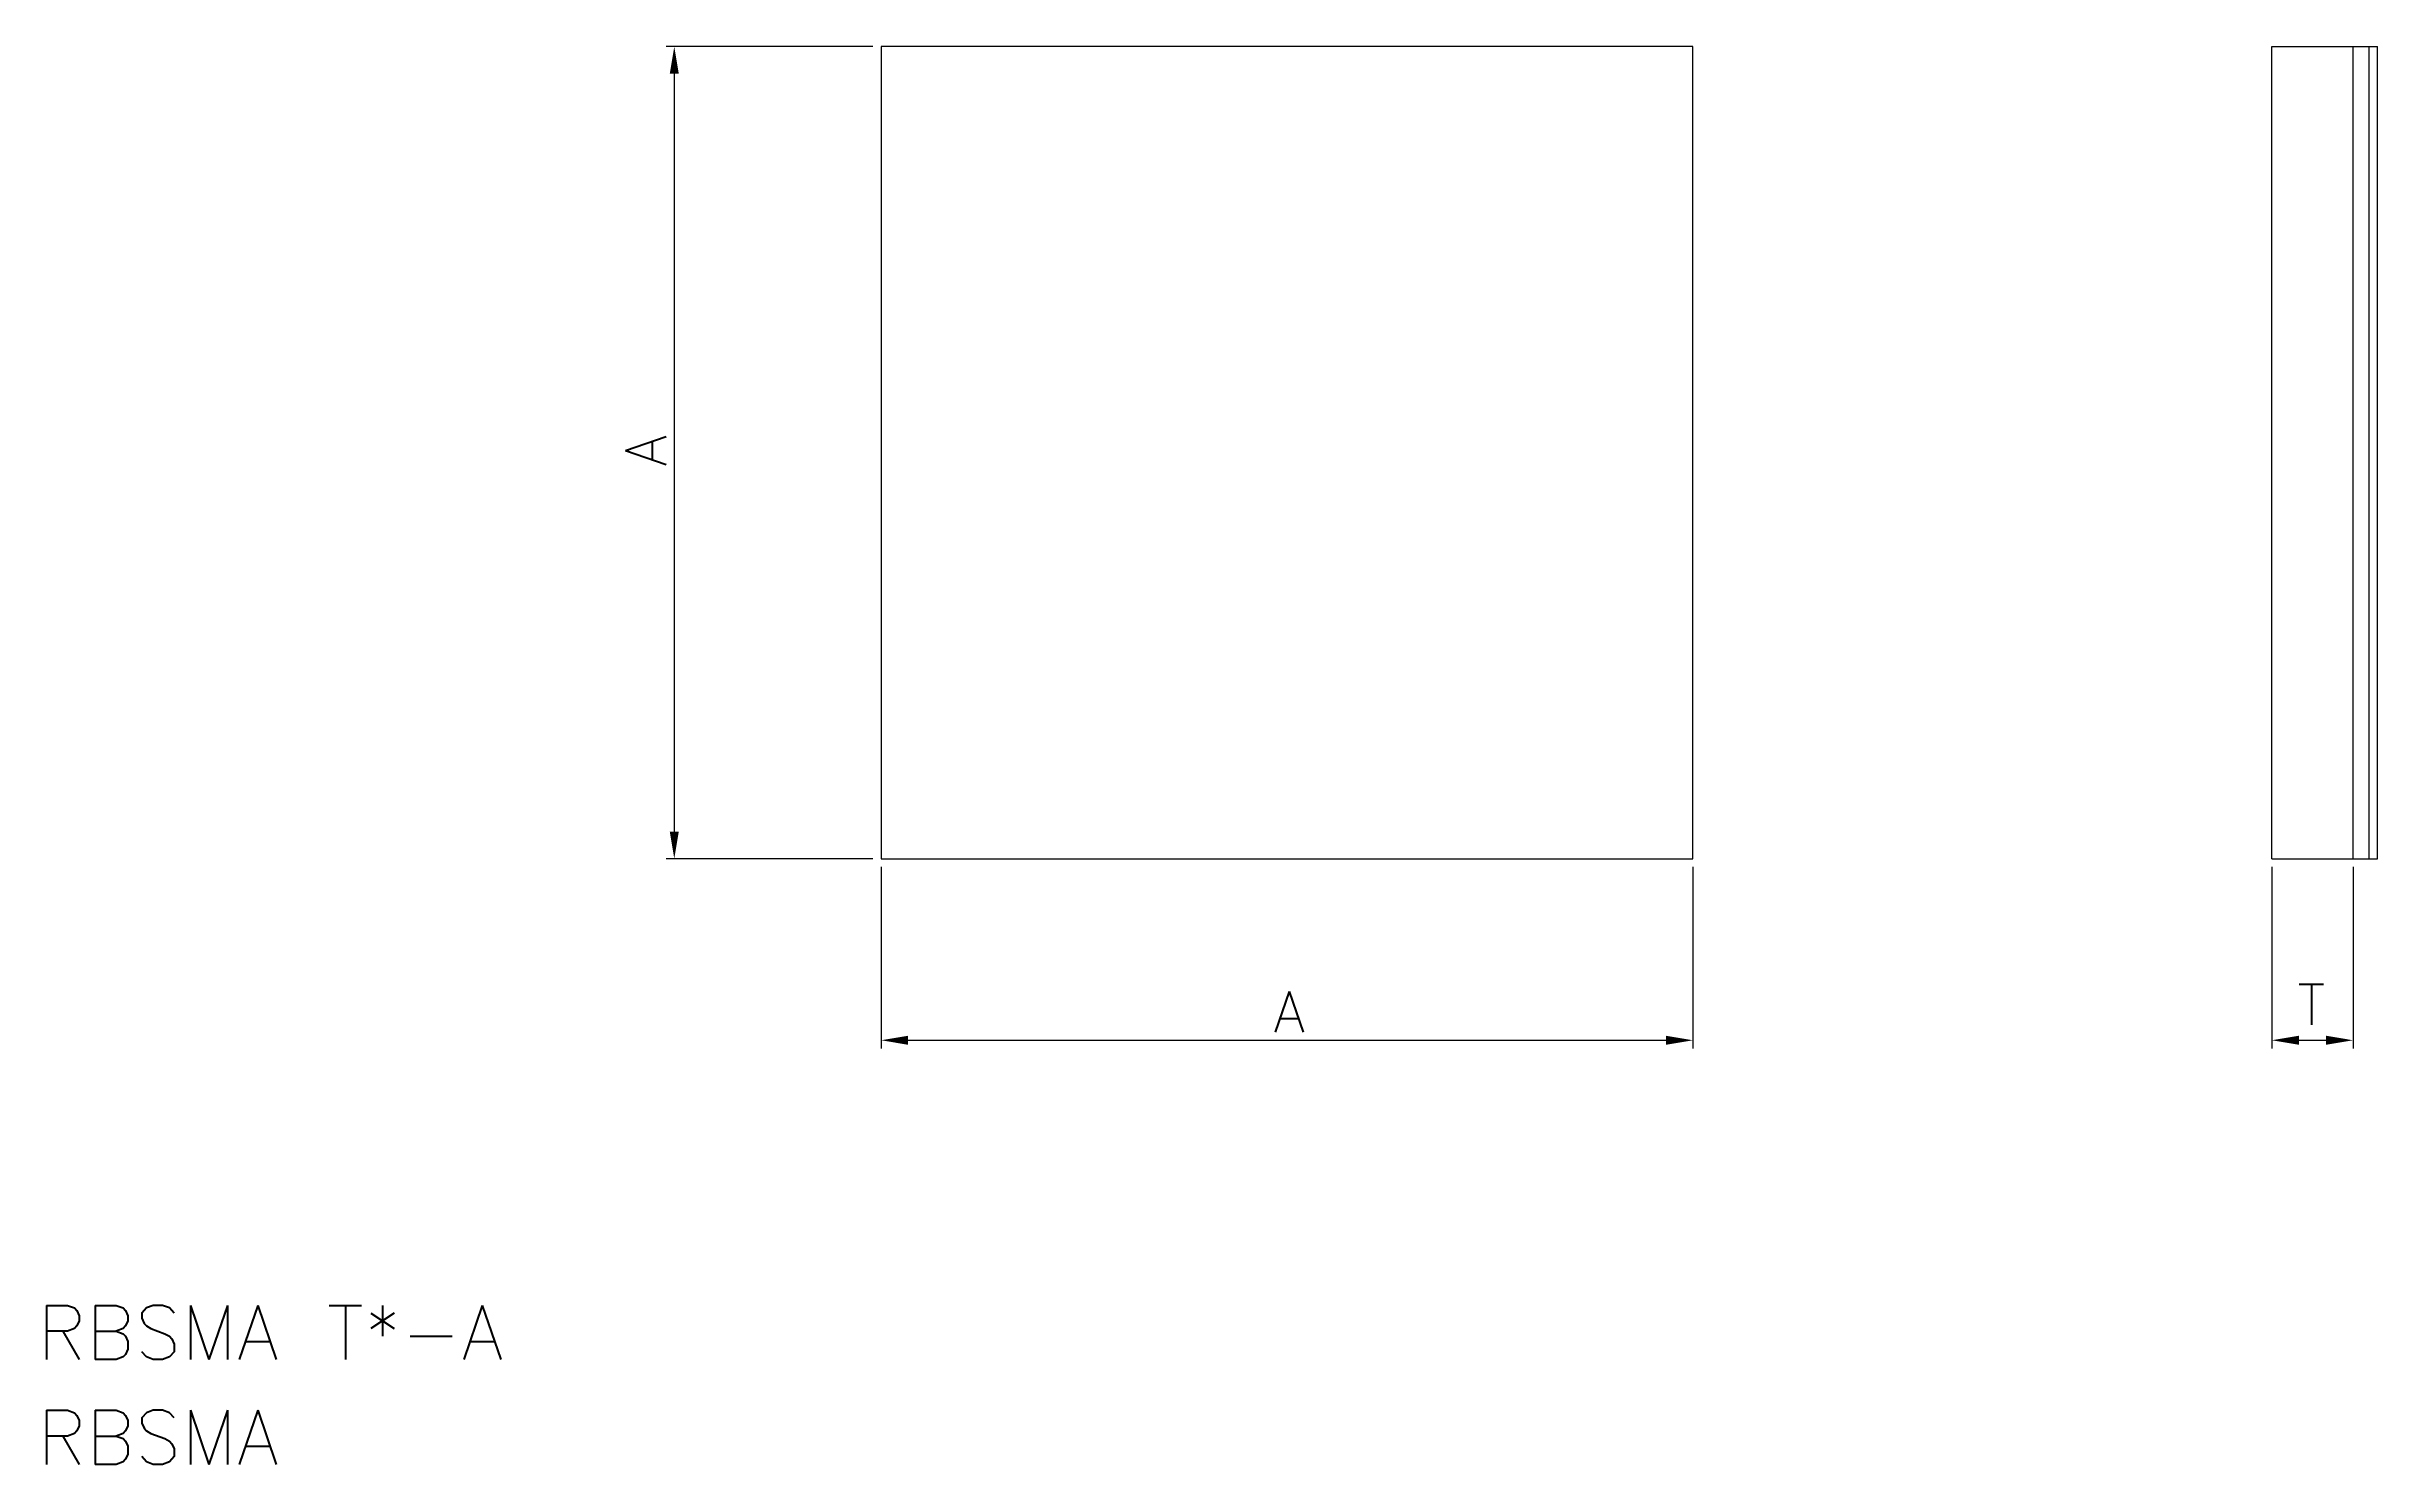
# Model space of a CAD drawing. Extents: x 659 to 2767, y 1362 to 1886.
# Drawn here: x 659 to 1520, y 1362 to 1886 of the extents above; entities that cross this region are included whole.
import ezdxf

# ---------------------------------------------------------------- set-up
doc = ezdxf.new("R2010")
doc.units = 0
doc.layers.get('0').update_dxf_attribs({"linetype": 'CONTINUOUS'})
doc.layers.get('DEFPOINTS').update_dxf_attribs({"linetype": 'CONTINUOUS'})
doc.styles.get("Standard").update_dxf_attribs({"font": 'txt.shx'})
doc.dimstyles.get("Standard").update_dxf_attribs({"dimtxt": 2.5, "dimasz": 2.5, "dimexe": 1.25, "dimexo": 0.625, "dimtad": 1, "dimcen": 2.5, "dimazin": 3, "dimtfac": 1, "dimtmove": 0, "dimatfit": 3})

# ---------------------------------------------------------------- blocks, each defined once
blk = doc.blocks.new('*U1')
at = {"color": 0, "linetype": 'CONTINUOUS'}
blk.add_text('A', height=15, rotation=90, dxfattribs=at).set_placement((887.5, 1730.64))
blk = doc.blocks.new('*D0')
at = {"color": 0, "linetype": 'CONTINUOUS'}
for p, q in [((963.92, 1885.64), (887.5, 1885.64)), ((890.5, 1875.64), (890.5, 1595.64)), ((963.92, 1585.64), (887.5, 1585.64))]:
    blk.add_line(p, q, dxfattribs=at)
for points in [[(888.83, 1875.64), (892.16, 1875.64), (890.5, 1885.64)], [(888.83, 1595.64), (892.16, 1595.64), (890.5, 1585.64)]]:
    blk.add_solid(points, dxfattribs=at)
at = {"layer": 'DEFPOINTS', "color": 0, "linetype": 'CONTINUOUS'}
for p in [(966.92, 1885.64), (890.5, 1585.64), (966.92, 1585.64)]:
    blk.add_point(p, dxfattribs=at)
at = {"color": 7, "linetype": 'CONTINUOUS'}
blk.add_blockref('*U1', (0, 0), dxfattribs=at)
blk = doc.blocks.new('*U3')
at = {"color": 0, "linetype": 'CONTINUOUS'}
blk.add_text('A', height=15, dxfattribs=at).set_placement((1111.92, 1521.58))
blk = doc.blocks.new('*D2')
at = {"color": 0, "linetype": 'CONTINUOUS'}
for p, q in [((966.92, 1582.64), (966.92, 1515.58)), ((1266.92, 1582.64), (1266.92, 1515.58)), ((976.92, 1518.58), (1256.92, 1518.58))]:
    blk.add_line(p, q, dxfattribs=at)
for points in [[(976.92, 1520.25), (976.92, 1516.91), (966.92, 1518.58)], [(1256.92, 1520.25), (1256.92, 1516.91), (1266.92, 1518.58)]]:
    blk.add_solid(points, dxfattribs=at)
at = {"layer": 'DEFPOINTS', "color": 0, "linetype": 'CONTINUOUS'}
for p in [(966.92, 1585.64), (1266.92, 1585.64), (1266.92, 1518.58)]:
    blk.add_point(p, dxfattribs=at)
at = {"color": 7, "linetype": 'CONTINUOUS'}
blk.add_blockref('*U3', (0, 0), dxfattribs=at)
blk = doc.blocks.new('*U10')
at = {"color": 0, "linetype": 'CONTINUOUS'}
blk.add_text('T', height=15, dxfattribs=at).set_placement((1490.29, 1524.28))
blk = doc.blocks.new('*D8')
at = {"color": 0, "linetype": 'CONTINUOUS'}
for p, q in [((1480.84, 1582.64), (1480.84, 1515.58)), ((1510.84, 1582.64), (1510.84, 1515.58)), ((1490.84, 1518.58), (1500.84, 1518.58))]:
    blk.add_line(p, q, dxfattribs=at)
for points in [[(1490.84, 1520.25), (1490.84, 1516.91), (1480.84, 1518.58)], [(1500.84, 1520.25), (1500.84, 1516.91), (1510.84, 1518.58)]]:
    blk.add_solid(points, dxfattribs=at)
at = {"layer": 'DEFPOINTS', "color": 0, "linetype": 'CONTINUOUS'}
for p in [(1480.84, 1585.64), (1510.84, 1585.64), (1510.84, 1518.58)]:
    blk.add_point(p, dxfattribs=at)
at = {"color": 7, "linetype": 'CONTINUOUS'}
blk.add_blockref('*U10', (0, 0), dxfattribs=at)

msp = doc.modelspace()

# ---------------------------------------------------------------- linework, layer by layer
at = {"color": 7, "linetype": 'CONTINUOUS'}
for p, q in [((966.917, 1885.641), (966.917, 1585.641)), ((1266.917, 1885.641), (966.917, 1885.641)), ((1266.917, 1585.641), (1266.917, 1885.641)), ((1480.836, 1585.641), (1480.836, 1885.641)), ((1480.836, 1885.641), (1519.836, 1885.641)), ((1510.836, 1585.641), (1510.836, 1885.641)), ((1516.836, 1585.641), (1516.836, 1885.641)), ((1519.836, 1585.641), (1519.836, 1885.641)), ((966.917, 1585.641), (1266.917, 1585.641)), ((1480.836, 1585.641), (1519.836, 1585.641))]:
    msp.add_line(p, q, dxfattribs=at)

# ---------------------------------------------------------------- texts
for s, p in [('RBSMA T*-A', (655.136, 1400.643)), ('RBSMA', (655.136, 1361.907))]:
    msp.add_text(s, height=20).set_placement(p)

# ---------------------------------------------------------------- dimensions: what is measured, and where the dimension line sits
at = {"color": 4, "linetype": 'CONTINUOUS'}
dim = msp.add_linear_dim(base=(890.497, 1585.641), p1=(966.917, 1885.641), p2=(966.917, 1585.641), angle=90, text='A', dimstyle='Standard', dxfattribs=at)
dim.commit()
dim.dimension.update_dxf_attribs({"geometry": '*D0', "text_midpoint": (879.997, 1735.641)})
dim = msp.add_linear_dim(base=(1266.917, 1518.58), p1=(966.917, 1585.641), p2=(1266.917, 1585.641), text='A', dimstyle='Standard', dxfattribs=at)
dim.commit()
dim.dimension.update_dxf_attribs({"geometry": '*D2', "text_midpoint": (1116.917, 1529.08)})
dim = msp.add_linear_dim(base=(1510.836, 1518.58), p1=(1480.836, 1585.641), p2=(1510.836, 1585.641), text='T', dimstyle='Standard', dxfattribs=at)
dim.commit()
dim.dimension.update_dxf_attribs({"geometry": '*D8', "text_midpoint": (1495.29, 1531.785), "dimtype": 128})

doc.saveas('drawing.dxf')
